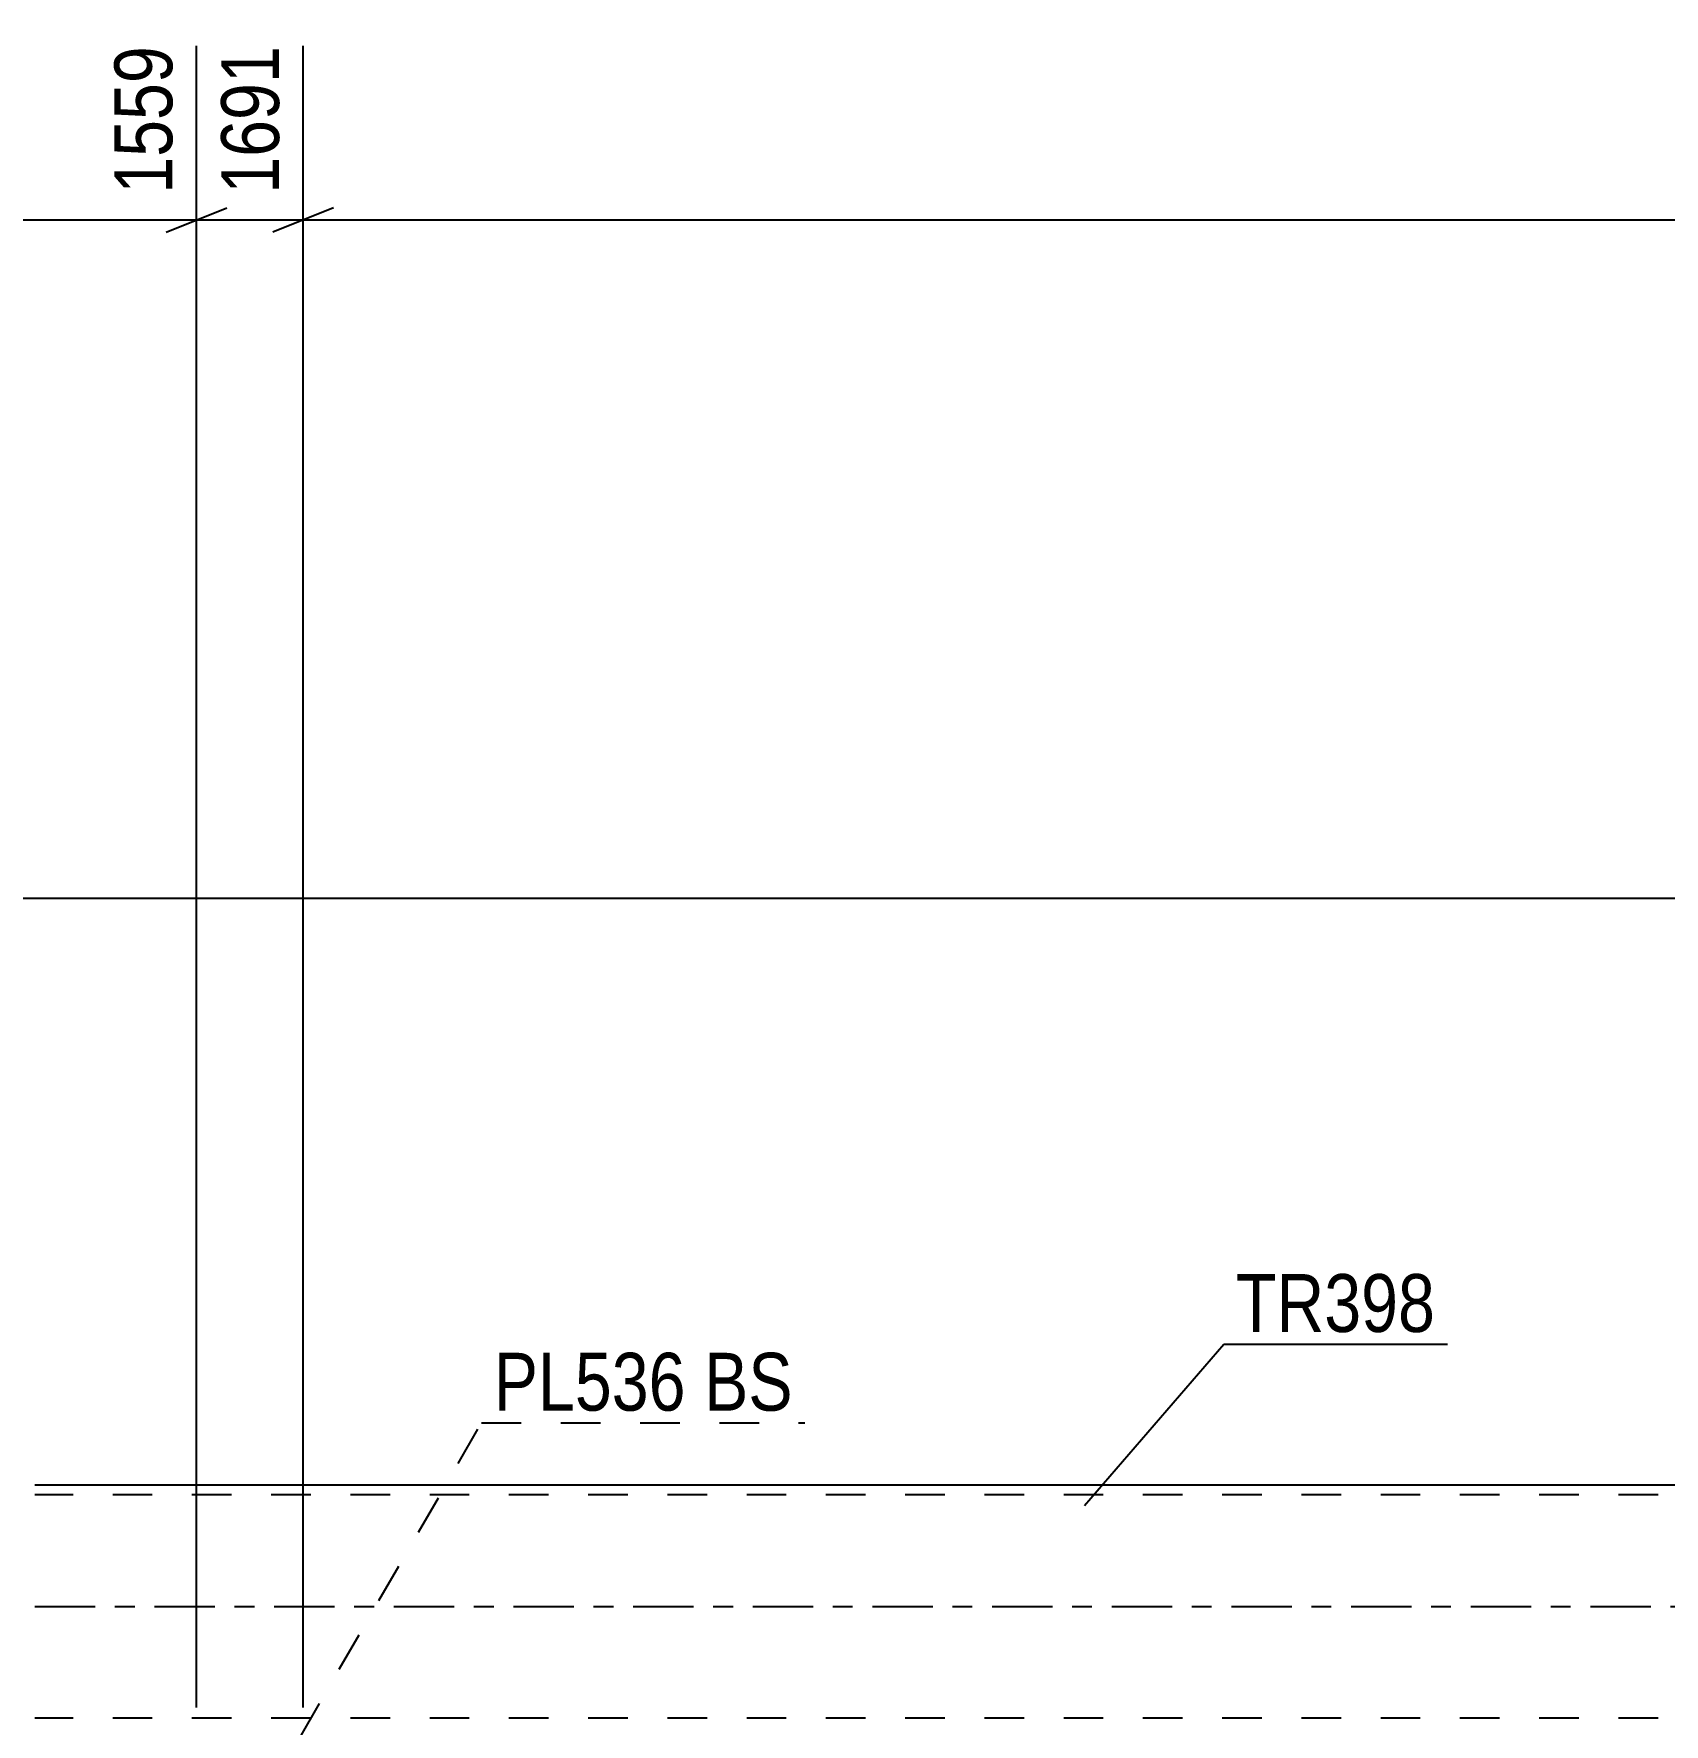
# Model space of a CAD drawing. Header units: millimetres. Extents: x -136 to 1053, y -541 to 300.
# Drawn here: x 12.5 to 93.1, y -5.8 to 77.8 of the extents above; entities that cross this region are included whole.
import ezdxf

# ---------------------------------------------------------------- set-up
doc = ezdxf.new("R2010")
doc.units = ezdxf.units.MM
doc.linetypes.add('DXK_LINE_DOT2', pattern=[3.9198, 1.9599, -1.9599])
doc.linetypes.add('DXK_LINE_DOT3', pattern=[5.9187, 2.979, -0.9799, 0.9799, -0.9799])
doc.styles.add('Arial Narrow', font='ARIALN.TTF', dxfattribs={"height": 0.2})

# ---------------------------------------------------------------- blocks, each defined once
blk = doc.blocks.new('Part-335479020-4304 - 3964')
at = {"color": 2, "linetype": 'Continuous'}
blk.add_line((106.674, 6), (12.56, 6), dxfattribs=at)
at = {"color": 7, "linetype": 'DXK_LINE_DOT2'}
for p, q in [((637.699, 5.52), (12.56, 5.52)), ((637.699, -5.52), (12.56, -5.52))]:
    blk.add_line(p, q, dxfattribs=at)
at = {"color": 7, "linetype": 'DXK_LINE_DOT3'}
blk.add_line((12.56, 0), (637.699, 0), dxfattribs=at)
blk = doc.blocks.new('StraightDimension-335479020-4852 - 3964')
at = {"color": 7, "linetype": 'Continuous'}
blk.add_line((140.679, 35.021), (-59.994, 35.021), dxfattribs=at)
blk = doc.blocks.new('StraightDimension-335479020-4490 - 3964')
at = {"color": 7, "linetype": 'Continuous'}
for p, q in [((131.887, -5.315), (124.323, 1.799)), ((125.808, -1.657), (126.989, 1.351)), ((77.031, -52.648), (126.399, -0.153)), ((82.519, -57.809), (74.955, -50.695)), ((77.621, -51.144), (76.44, -54.151))]:
    blk.add_line(p, q, dxfattribs=at)
at = {"color": 0}
blk.add_wipeout([(104.084, -22.786), (101.025, -19.909), (95.193, -26.11), (98.253, -28.987)], dxfattribs=at)
at = {"color": 3, "style": 'Arial Narrow'}
blk.add_text('1802', height=2.8633, rotation=46.75909, dxfattribs=at).set_placement((98.227, -28.139))
blk = doc.blocks.new('StraightDimension-335479020-4879 - 3964')
at = {"color": 7, "linetype": 'Continuous'}
for p, q in [((20.56, -5), (20.56, 77.212)), ((-0.34, 7), (-0.34, 71.728)), ((1.16, 69.2), (-1.84, 68)), ((-0.34, 68.6), (20.56, 68.6)), ((19.06, 68), (22.06, 69.2))]:
    blk.add_line(p, q, dxfattribs=at)
at = {"color": 0, "linetype": 'Continuous'}
for points in [[(19.96, 77.812), (15.76, 77.812), (15.76, 69.3), (19.96, 69.3)], [(-0.94, 72.328), (-5.14, 72.328), (-5.14, 69.3), (-0.94, 69.3)]]:
    blk.add_wipeout(points, dxfattribs=at)
at = {"color": 3, "linetype": 'Continuous', "style": 'Arial Narrow'}
for s, height, p in [('1559', 2.8633, (19.36, 69.9)), ('0', 2.863, (-1.54, 69.9))]:
    blk.add_text(s, height=height, rotation=90.00021, dxfattribs=at).set_placement(p)
blk = doc.blocks.new('StraightDimension-335479020-4884 - 3964')
at = {"color": 7, "linetype": 'Continuous'}
for p, q in [((20.56, -5), (20.56, 77.212)), ((25.84, -5), (25.84, 77.212)), ((19.06, 68), (22.06, 69.2)), ((20.56, 68.6), (25.84, 68.6)), ((27.34, 69.2), (24.34, 68))]:
    blk.add_line(p, q, dxfattribs=at)
at = {"color": 0, "linetype": 'Continuous'}
blk.add_wipeout([(25.24, 77.812), (21.04, 77.812), (21.04, 69.3), (25.24, 69.3)], dxfattribs=at)
at = {"color": 3, "linetype": 'Continuous', "style": 'Arial Narrow'}
blk.add_text('1691', height=2.8633, rotation=90.00021, dxfattribs=at).set_placement((24.64, 69.9))
blk = doc.blocks.new('StraightDimension-335479020-4890 - 3964')
at = {"color": 7, "linetype": 'Continuous'}
for p, q in [((25.84, -5), (25.84, 77.212)), ((132.616, -5), (132.616, 77.212)), ((27.34, 69.2), (24.34, 68)), ((25.84, 68.6), (132.616, 68.6)), ((131.116, 68), (134.116, 69.2))]:
    blk.add_line(p, q, dxfattribs=at)
at = {"color": 0, "linetype": 'Continuous'}
blk.add_wipeout([(132.016, 77.812), (127.816, 77.812), (127.816, 69.3), (132.016, 69.3)], dxfattribs=at)
at = {"color": 3, "linetype": 'Continuous', "style": 'Arial Narrow'}
blk.add_text('4360', height=2.8633, rotation=90.00021, dxfattribs=at).set_placement((131.416, 69.9))
blk = doc.blocks.new('Mark-335479020-4300 - 3964')
at = {"color": 30, "linetype": 'Continuous'}
for p, q in [((64.481, 4.997), (71.366, 12.98)), ((71.366, 12.98), (82.43, 12.98))]:
    blk.add_line(p, q, dxfattribs=at)
at = {"color": 0}
blk.add_wipeout([(81.83, 13.58), (81.83, 16.58), (71.966, 16.58), (71.966, 13.58)], dxfattribs=at)
blk.add_wipeout([(81.83, 13.58), (81.83, 16.58), (71.966, 16.58), (71.966, 13.58)], dxfattribs=at)
at = {"color": 3, "style": 'Arial Narrow'}
blk.add_text('TR398', height=2.8633, dxfattribs=at).set_placement((71.966, 13.58))
blk = doc.blocks.new('MarkSet-335479020-10681 - 3964')
at = {"color": 30, "linetype": 'DXK_LINE_DOT2'}
for p, q in [((25.66, -6.502), (34.66, 9.086)), ((34.66, 9.086), (50.647, 9.086))]:
    blk.add_line(p, q, dxfattribs=at)
at = {"color": 0}
for points in [[(44.764, 9.686), (44.764, 12.686), (35.26, 12.686), (35.26, 9.686)], [(50.047, 9.686), (50.047, 12.686), (45.664, 12.686), (45.664, 9.686)]]:
    blk.add_wipeout(points, dxfattribs=at)
for points in [[(44.764, 9.686), (44.764, 12.686), (35.26, 12.686), (35.26, 9.686)], [(50.047, 9.686), (50.047, 12.686), (45.664, 12.686), (45.664, 9.686)]]:
    blk.add_wipeout(points, dxfattribs=at)
at = {"color": 3, "style": 'Arial Narrow'}
for s, p in [('PL536', (35.26, 9.686)), ('BS', (45.664, 9.686))]:
    blk.add_text(s, height=2.8633, dxfattribs=at).set_placement(p)

msp = doc.modelspace()

# ---------------------------------------------------------------- block references
msp.add_blockref('Part-335479020-4304 - 3964', (0, 0))

# ---------------------------------------------------------------- next in the draw order: block references
msp.add_blockref('StraightDimension-335479020-4852 - 3964', (0, 0))

# ---------------------------------------------------------------- next in the draw order: block references
for name in ['StraightDimension-335479020-4879 - 3964', 'StraightDimension-335479020-4490 - 3964']:
    msp.add_blockref(name, (0, 0))

# ---------------------------------------------------------------- next in the draw order: block references
msp.add_blockref('StraightDimension-335479020-4884 - 3964', (0, 0))

# ---------------------------------------------------------------- next in the draw order: block references
msp.add_blockref('StraightDimension-335479020-4890 - 3964', (0, 0))

# ---------------------------------------------------------------- next in the draw order: block references
for name in ['Mark-335479020-4300 - 3964', 'MarkSet-335479020-10681 - 3964']:
    msp.add_blockref(name, (0, 0))

doc.saveas('drawing.dxf')
